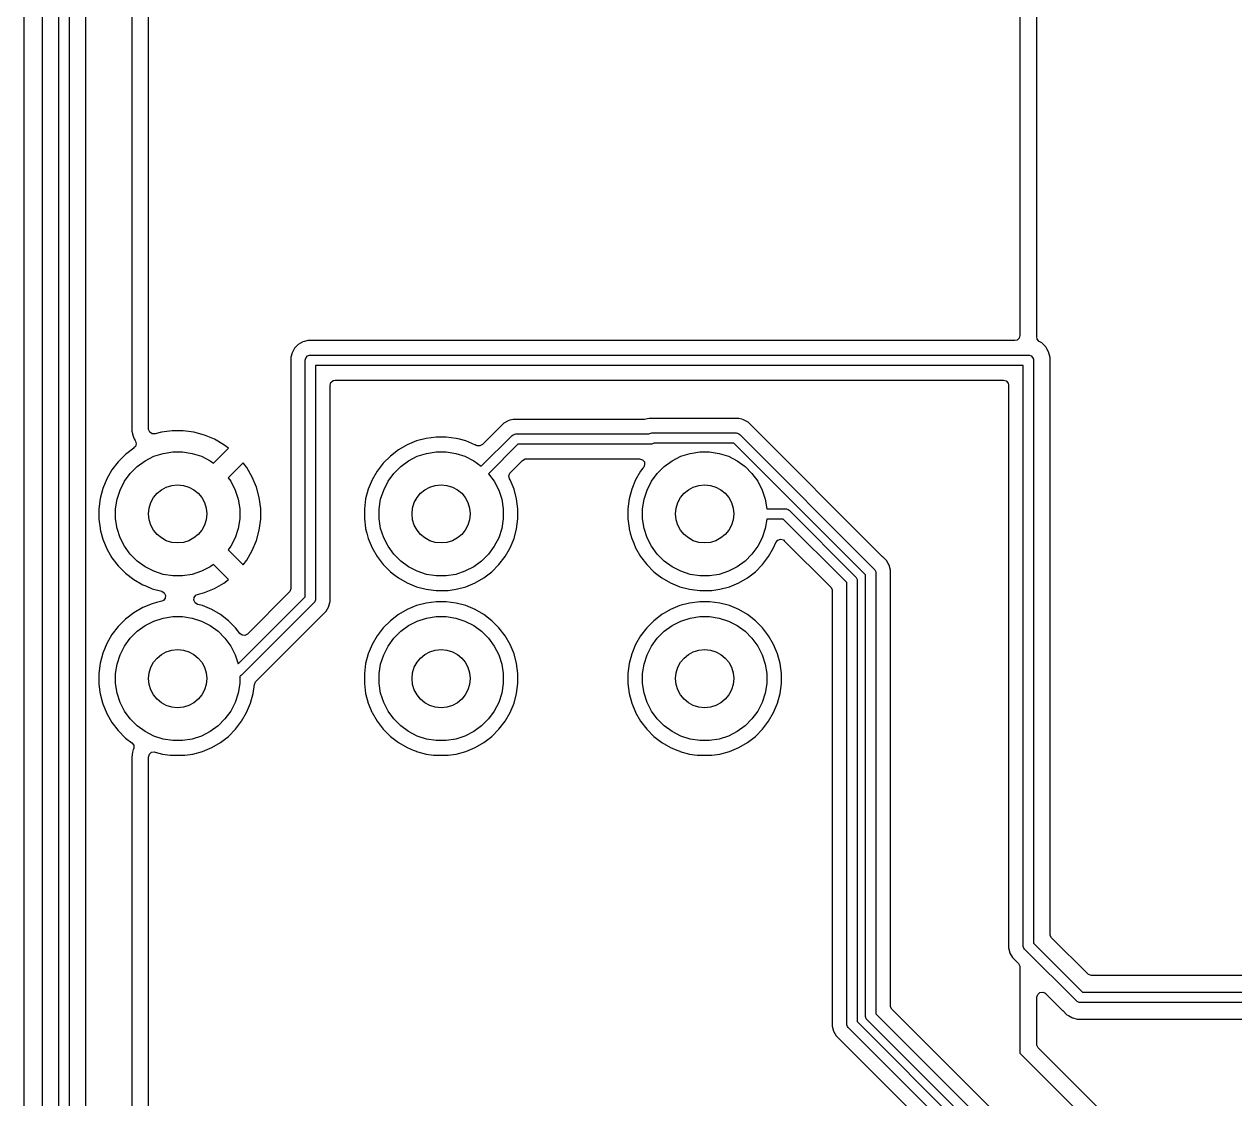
# Model space of a CAD drawing. Extents: x 0.71 to 7.56, y -5.16 to -0.79.
# Drawn here: x 0.709 to 1.857, y -4.138 to -3.118 of the extents above; entities that cross this region are included whole.
import ezdxf

# ---------------------------------------------------------------- set-up
doc = ezdxf.new("R2010")
doc.units = 0
doc.header["$MEASUREMENT"] = 0
doc.layers.add('BLACK', color=7, linetype='CONTINUOUS')

msp = doc.modelspace()

# ---------------------------------------------------------------- linework, layer by layer
at = {"layer": 'BLACK', "linetype": 'CONTINUOUS'}
for p, q in [((0.7089, -4.7461), (0.7087, -2.4156)), ((0.7415, -4.528), (0.7415, -2.6984)), ((0.7258, -2.7015), (0.7258, -4.5249)), ((0.7514, -2.7005), (0.7514, -4.5259)), ((0.7671, -4.5174), (0.7671, -2.7735)), ((1.6535, -2.8395), (1.6535, -3.4134)), ((1.6695, -3.4134), (1.6695, -2.8395)), ((0.8108, -3.0181), (0.8108, -3.5022)), ((0.8268, -3.5022), (0.8268, -3.0181)), ((0.9688, -3.422), (0.9653, -3.4255)), ((0.9731, -3.4196), (0.9688, -3.422)), ((0.9688, -3.422), (0.9688, -3.422)), ((0.9747, -3.4191), (0.9731, -3.4196)), ((0.9779, -3.4183), (0.9747, -3.4191)), ((0.9828, -3.4183), (0.9779, -3.4183)), ((1.6487, -3.4183), (0.9828, -3.4183)), ((1.6507, -3.4178), (1.6487, -3.4183)), ((1.6528, -3.416), (1.6507, -3.4178)), ((1.6535, -3.4134), (1.6528, -3.416)), ((1.6694, -3.4142), (1.6695, -3.4137)), ((1.6694, -3.4144), (1.6694, -3.4142)), ((1.6699, -3.4171), (1.6694, -3.4144)), ((1.6695, -3.4137), (1.6695, -3.4134)), ((1.6718, -3.4191), (1.6699, -3.4171)), ((1.6741, -3.4205), (1.6718, -3.4191)), ((1.678, -3.4243), (1.6741, -3.4205)), ((1.6741, -3.4205), (1.6741, -3.4205)), ((0.9618, -3.4339), (0.9616, -3.4345)), ((0.9629, -3.4298), (0.9618, -3.4339)), ((0.9653, -3.4255), (0.9629, -3.4298)), ((0.9629, -3.4298), (0.9629, -3.4298)), ((0.9653, -3.4255), (0.9653, -3.4255)), ((0.9762, -3.4343), (0.9776, -3.4329)), ((0.9776, -3.4329), (0.9794, -3.4322)), ((0.9794, -3.4322), (0.9803, -3.4321)), ((0.9803, -3.4321), (1.6614, -3.4321)), ((1.6614, -3.4321), (1.6624, -3.4322)), ((1.6624, -3.4322), (1.6642, -3.4329)), ((1.6642, -3.4329), (1.6655, -3.4343)), ((1.679, -3.426), (1.678, -3.4243)), ((1.678, -3.4243), (1.678, -3.4243)), ((1.6807, -3.429), (1.679, -3.426)), ((1.6821, -3.4343), (1.6807, -3.429)), ((0.9616, -3.4345), (0.9616, -3.6537)), ((0.9754, -3.437), (0.9755, -3.436)), ((0.9754, -3.6614), (0.9754, -3.437)), ((0.9755, -3.436), (0.9762, -3.4343)), ((1.6565, -3.4419), (0.9852, -3.4419)), ((0.9852, -3.4419), (0.9852, -3.6635)), ((1.6565, -3.9921), (1.6565, -3.4419)), ((1.6655, -3.4343), (1.6662, -3.436)), ((1.6662, -3.436), (1.6663, -3.437)), ((1.6663, -3.437), (1.6663, -3.9901)), ((1.6821, -3.9815), (1.6821, -3.4343)), ((1.6821, -3.4343), (1.6821, -3.4343)), ((0.9998, -3.458), (1.0019, -3.4562)), ((1.0019, -3.4562), (1.0039, -3.4557)), ((1.0039, -3.4557), (1.6378, -3.4557)), ((1.6378, -3.4557), (1.6405, -3.4565)), ((1.6405, -3.4565), (1.6423, -3.4586)), ((0.999, -3.4606), (0.9998, -3.458)), ((0.999, -3.5779), (0.999, -3.4606)), ((1.6423, -3.4586), (1.6427, -3.4606)), ((1.6427, -3.4606), (1.6427, -3.9897)), ((0.8108, -3.5022), (0.8108, -3.5031)), ((0.8268, -3.5028), (0.8268, -3.5022)), ((0.8279, -3.5053), (0.8268, -3.5028)), ((1.1637, -3.4968), (1.1435, -3.517)), ((1.168, -3.4944), (1.1637, -3.4968)), ((1.1637, -3.4968), (1.1637, -3.4968)), ((1.1696, -3.4939), (1.168, -3.4944)), ((1.1727, -3.4931), (1.1696, -3.4939)), ((1.1777, -3.4931), (1.1727, -3.4931)), ((1.2974, -3.4931), (1.1777, -3.4931)), ((1.2986, -3.4929), (1.2974, -3.4931)), ((1.3017, -3.4921), (1.2986, -3.4929)), ((1.3066, -3.4921), (1.3017, -3.4921)), ((1.3866, -3.4921), (1.3066, -3.4921)), ((1.3896, -3.4929), (1.3866, -3.4921)), ((1.3913, -3.4934), (1.3896, -3.4929)), ((1.3956, -3.4958), (1.3913, -3.4934)), ((1.3913, -3.4934), (1.3913, -3.4934)), ((1.5231, -3.6234), (1.3956, -3.4958)), ((1.3956, -3.4958), (1.3956, -3.4958)), ((0.8108, -3.5031), (0.8109, -3.5037)), ((0.8109, -3.5037), (0.8109, -3.5042)), ((0.8109, -3.5042), (0.8121, -3.509)), ((0.8121, -3.509), (0.8129, -3.5108)), ((0.8129, -3.5108), (0.8132, -3.5116)), ((0.8132, -3.5116), (0.8141, -3.5131)), ((0.8141, -3.5131), (0.8144, -3.5136)), ((0.8144, -3.5136), (0.8151, -3.5163)), ((0.8302, -3.5068), (0.8279, -3.5053)), ((0.8329, -3.5069), (0.8302, -3.5068)), ((0.8389, -3.5053), (0.8329, -3.5069)), ((0.8492, -3.5039), (0.8389, -3.5053)), ((0.8389, -3.5053), (0.8389, -3.5053)), ((0.8595, -3.5039), (0.8492, -3.5039)), ((0.8697, -3.5053), (0.8595, -3.5039)), ((0.8797, -3.508), (0.8697, -3.5053)), ((0.8697, -3.5053), (0.8697, -3.5053)), ((0.8892, -3.5119), (0.8797, -3.508)), ((0.8982, -3.5171), (0.8892, -3.5119)), ((0.8892, -3.5119), (0.8892, -3.5119)), ((1.0809, -3.5135), (1.072, -3.5172)), ((1.0901, -3.5111), (1.0809, -3.5135)), ((1.0996, -3.5098), (1.0901, -3.5111)), ((1.1091, -3.5098), (1.0996, -3.5098)), ((1.0996, -3.5098), (1.0996, -3.5098)), ((1.1186, -3.5111), (1.1091, -3.5098)), ((1.1091, -3.5098), (1.1091, -3.5098)), ((1.1217, -3.5119), (1.1186, -3.5111)), ((1.1186, -3.5111), (1.1186, -3.5111)), ((1.1186, -3.5111), (1.1186, -3.5111)), ((1.1278, -3.5135), (1.1217, -3.5119)), ((1.1363, -3.5171), (1.1278, -3.5135)), ((1.1424, -3.5376), (1.1717, -3.5083)), ((1.1717, -3.5083), (1.1725, -3.5077)), ((1.1725, -3.5077), (1.1735, -3.5073)), ((1.1725, -3.5077), (1.1725, -3.5077)), ((1.1735, -3.5073), (1.1742, -3.507)), ((1.1742, -3.507), (1.1752, -3.5069)), ((1.1742, -3.507), (1.1742, -3.507)), ((1.1752, -3.5069), (1.3012, -3.5069)), ((1.3012, -3.5069), (1.3014, -3.5067)), ((1.3014, -3.5067), (1.3024, -3.5063)), ((1.3014, -3.5067), (1.3014, -3.5067)), ((1.3024, -3.5063), (1.3032, -3.506)), ((1.3032, -3.506), (1.3041, -3.5059)), ((1.3032, -3.506), (1.3032, -3.506)), ((1.3041, -3.5059), (1.3841, -3.5059)), ((1.3841, -3.5059), (1.3851, -3.506)), ((1.3851, -3.506), (1.3851, -3.506)), ((1.3851, -3.506), (1.3856, -3.5062)), ((1.3856, -3.5062), (1.3868, -3.5067)), ((1.3868, -3.5067), (1.3868, -3.5067)), ((1.3868, -3.5067), (1.3876, -3.5073)), ((1.3876, -3.5073), (1.5153, -3.6351)), ((0.8127, -3.5203), (0.8049, -3.5263)), ((0.8128, -3.5202), (0.8127, -3.5203)), ((0.8142, -3.5189), (0.8128, -3.5202)), ((0.8128, -3.5202), (0.8128, -3.5202)), ((0.8151, -3.5163), (0.8142, -3.5189)), ((0.8317, -3.5281), (0.8405, -3.5253)), ((0.8405, -3.5253), (0.8497, -3.5238)), ((0.8497, -3.5238), (0.859, -3.5238)), ((0.859, -3.5238), (0.8681, -3.5253)), ((0.8681, -3.5253), (0.8769, -3.5281)), ((0.8884, -3.5347), (0.9026, -3.5205)), ((0.9026, -3.5205), (0.8982, -3.5171)), ((0.8982, -3.5171), (0.8982, -3.5171)), ((1.0638, -3.522), (1.0562, -3.5278)), ((1.072, -3.5172), (1.0638, -3.522)), ((1.072, -3.5172), (1.072, -3.5172)), ((1.0817, -3.5281), (1.0905, -3.5253)), ((1.0905, -3.5253), (1.0997, -3.5238)), ((1.0997, -3.5238), (1.109, -3.5238)), ((1.109, -3.5238), (1.1181, -3.5253)), ((1.1181, -3.5253), (1.1269, -3.5281)), ((1.1366, -3.5172), (1.1363, -3.5171)), ((1.1376, -3.5178), (1.1366, -3.5172)), ((1.1384, -3.5181), (1.1376, -3.5178)), ((1.1411, -3.5183), (1.1384, -3.5181)), ((1.1435, -3.517), (1.1411, -3.5183)), ((1.1772, -3.5167), (1.1494, -3.5446)), ((1.3031, -3.5167), (1.1772, -3.5167)), ((1.3041, -3.5166), (1.3031, -3.5167)), ((1.3049, -3.5163), (1.3041, -3.5166)), ((1.3041, -3.5166), (1.3041, -3.5166)), ((1.3059, -3.5159), (1.3049, -3.5163)), ((1.3061, -3.5157), (1.3059, -3.5159)), ((1.3059, -3.5159), (1.3059, -3.5159)), ((1.3821, -3.5157), (1.3061, -3.5157)), ((1.3317, -3.5281), (1.3405, -3.5253)), ((1.3405, -3.5253), (1.3497, -3.5238)), ((1.3497, -3.5238), (1.359, -3.5238)), ((1.359, -3.5238), (1.3681, -3.5253)), ((1.3681, -3.5253), (1.3769, -3.5281)), ((1.5069, -3.6406), (1.3821, -3.5157)), ((0.798, -3.5332), (0.792, -3.541)), ((0.8049, -3.5263), (0.798, -3.5332)), ((0.798, -3.5332), (0.798, -3.5332)), ((0.8049, -3.5263), (0.8049, -3.5263)), ((0.816, -3.5378), (0.8235, -3.5323)), ((0.8235, -3.5323), (0.8317, -3.5281)), ((0.8769, -3.5281), (0.8852, -3.5323)), ((0.8852, -3.5323), (0.8884, -3.5347)), ((0.9165, -3.5344), (0.9023, -3.5486)), ((0.9199, -3.5388), (0.9165, -3.5344)), ((0.9165, -3.5344), (0.9165, -3.5344)), ((1.0494, -3.5345), (1.0436, -3.5421)), ((1.0562, -3.5278), (1.0494, -3.5345)), ((1.0494, -3.5345), (1.0494, -3.5345)), ((1.0562, -3.5278), (1.0562, -3.5278)), ((1.066, -3.5378), (1.0735, -3.5323)), ((1.0735, -3.5323), (1.0817, -3.5281)), ((1.1269, -3.5281), (1.1352, -3.5323)), ((1.1352, -3.5323), (1.1424, -3.5376)), ((1.1754, -3.5381), (1.1815, -3.532)), ((1.1815, -3.532), (1.1839, -3.5306)), ((1.1839, -3.5306), (1.185, -3.5305)), ((1.185, -3.5305), (1.2926, -3.5305)), ((1.2926, -3.5305), (1.2953, -3.5313)), ((1.2953, -3.5313), (1.2971, -3.5334)), ((1.2974, -3.5361), (1.2965, -3.5384)), ((1.2971, -3.5334), (1.2974, -3.5361)), ((1.316, -3.5378), (1.3235, -3.5323)), ((1.3235, -3.5323), (1.3317, -3.5281)), ((1.3769, -3.5281), (1.3852, -3.5323)), ((1.3852, -3.5323), (1.3927, -3.5378)), ((0.792, -3.541), (0.7871, -3.5495)), ((0.804, -3.5518), (0.8094, -3.5443)), ((0.8094, -3.5443), (0.816, -3.5378)), ((0.9023, -3.5486), (0.9047, -3.5518)), ((0.9251, -3.5478), (0.9199, -3.5388)), ((0.9199, -3.5388), (0.9199, -3.5388)), ((0.9291, -3.5573), (0.9251, -3.5478)), ((0.9251, -3.5478), (0.9251, -3.5478)), ((1.0436, -3.5421), (1.0388, -3.5504)), ((1.054, -3.5518), (1.0594, -3.5443)), ((1.0594, -3.5443), (1.066, -3.5378)), ((1.1494, -3.5446), (1.1547, -3.5518)), ((1.1686, -3.5467), (1.1695, -3.5441)), ((1.1692, -3.5494), (1.1686, -3.5467)), ((1.1695, -3.5441), (1.17, -3.5435)), ((1.17, -3.5435), (1.1754, -3.5381)), ((1.2936, -3.5421), (1.2888, -3.5504)), ((1.2958, -3.5392), (1.2936, -3.5421)), ((1.2965, -3.5384), (1.2958, -3.5392)), ((1.304, -3.5518), (1.3094, -3.5443)), ((1.3094, -3.5443), (1.316, -3.5378)), ((1.3927, -3.5378), (1.3992, -3.5443)), ((1.3992, -3.5443), (1.4047, -3.5518)), ((0.7833, -3.5586), (0.7808, -3.568)), ((0.7871, -3.5495), (0.7833, -3.5586)), ((0.7871, -3.5495), (0.7871, -3.5495)), ((0.7969, -3.5689), (0.7998, -3.5601)), ((0.7998, -3.5601), (0.804, -3.5518)), ((0.9047, -3.5518), (0.9089, -3.5601)), ((0.9089, -3.5601), (0.9118, -3.5689)), ((0.9317, -3.5673), (0.9291, -3.5573)), ((1.0352, -3.5592), (1.0327, -3.5684)), ((1.0388, -3.5504), (1.0352, -3.5592)), ((1.0388, -3.5504), (1.0388, -3.5504)), ((1.0469, -3.5689), (1.0498, -3.5601)), ((1.0498, -3.5601), (1.054, -3.5518)), ((1.1547, -3.5518), (1.1589, -3.5601)), ((1.1589, -3.5601), (1.1618, -3.5689)), ((1.1698, -3.5504), (1.1692, -3.5494)), ((1.1735, -3.5592), (1.1698, -3.5504)), ((1.1759, -3.5684), (1.1735, -3.5592)), ((1.2852, -3.5592), (1.2827, -3.5684)), ((1.2888, -3.5504), (1.2852, -3.5592)), ((1.2888, -3.5504), (1.2888, -3.5504)), ((1.2969, -3.5689), (1.2998, -3.5601)), ((1.2998, -3.5601), (1.304, -3.5518)), ((1.4047, -3.5518), (1.4089, -3.5601)), ((1.4089, -3.5601), (1.4118, -3.5689)), ((0.7808, -3.568), (0.7795, -3.5778)), ((0.7955, -3.578), (0.7969, -3.5689)), ((0.9118, -3.5689), (0.9132, -3.578)), ((0.9331, -3.5775), (0.9317, -3.5673)), ((0.9317, -3.5673), (0.9317, -3.5673)), ((1.0327, -3.5684), (1.0315, -3.5779)), ((1.0455, -3.578), (1.0469, -3.5689)), ((1.1618, -3.5689), (1.1632, -3.578)), ((1.1772, -3.5779), (1.1759, -3.5684)), ((1.2827, -3.5684), (1.2815, -3.5779)), ((1.2955, -3.578), (1.2969, -3.5689)), ((1.4118, -3.5689), (1.4132, -3.5778)), ((0.7795, -3.5778), (0.7795, -3.5778)), ((0.7795, -3.5778), (0.7795, -3.5876)), ((0.7955, -3.5873), (0.7955, -3.578)), ((0.9132, -3.578), (0.9132, -3.5873)), ((0.9331, -3.5878), (0.9331, -3.5775)), ((0.9331, -3.5775), (0.9331, -3.5775)), ((0.999, -3.6607), (0.999, -3.5779)), ((1.0315, -3.5779), (1.0315, -3.5875)), ((1.0455, -3.5873), (1.0455, -3.578)), ((1.1632, -3.578), (1.1632, -3.5873)), ((1.1772, -3.5875), (1.1772, -3.5779)), ((1.2815, -3.5779), (1.2815, -3.5875)), ((1.2955, -3.5873), (1.2955, -3.578)), ((1.4132, -3.5778), (1.4309, -3.5778)), ((1.4309, -3.5778), (1.4318, -3.5779)), ((1.4318, -3.5779), (1.4318, -3.5779)), ((1.4318, -3.5779), (1.4321, -3.578)), ((1.4321, -3.578), (1.4336, -3.5786)), ((1.4336, -3.5786), (1.4336, -3.5786)), ((1.4336, -3.5786), (1.4344, -3.5792)), ((1.4344, -3.5792), (1.4976, -3.6424)), ((0.7795, -3.5876), (0.7795, -3.5876)), ((0.7795, -3.5876), (0.7807, -3.5964)), ((0.7969, -3.5965), (0.7955, -3.5873)), ((0.9132, -3.5873), (0.9118, -3.5965)), ((0.9317, -3.5981), (0.9331, -3.5878)), ((0.9331, -3.5878), (0.9331, -3.5878)), ((1.0315, -3.5875), (1.0326, -3.5962)), ((1.0469, -3.5965), (1.0455, -3.5873)), ((1.1632, -3.5873), (1.1618, -3.5965)), ((1.1759, -3.5969), (1.1772, -3.5875)), ((1.2815, -3.5875), (1.2826, -3.5962)), ((1.2969, -3.5965), (1.2955, -3.5873)), ((1.4132, -3.5876), (1.4118, -3.5965)), ((1.4288, -3.5876), (1.4132, -3.5876)), ((1.4892, -3.6479), (1.4288, -3.5876)), ((0.7807, -3.5964), (0.7808, -3.5973)), ((0.7808, -3.5973), (0.7812, -3.5987)), ((0.7812, -3.5987), (0.7833, -3.6068)), ((0.7998, -3.6053), (0.7969, -3.5965)), ((0.804, -3.6135), (0.7998, -3.6053)), ((0.9089, -3.6053), (0.9047, -3.6135)), ((0.9118, -3.5965), (0.9089, -3.6053)), ((0.9291, -3.608), (0.9317, -3.5981)), ((0.9317, -3.5981), (0.9317, -3.5981)), ((1.0326, -3.5962), (1.0327, -3.5969)), ((1.0327, -3.5969), (1.0338, -3.6011)), ((1.0338, -3.6011), (1.0352, -3.6061)), ((1.0352, -3.6061), (1.037, -3.6105)), ((1.0498, -3.6053), (1.0469, -3.5965)), ((1.054, -3.6135), (1.0498, -3.6053)), ((1.1589, -3.6053), (1.1547, -3.6135)), ((1.1618, -3.5965), (1.1589, -3.6053)), ((1.1698, -3.615), (1.1735, -3.6061)), ((1.1735, -3.6061), (1.1759, -3.5969)), ((1.2826, -3.5962), (1.2827, -3.5969)), ((1.2827, -3.5969), (1.2838, -3.6011)), ((1.2838, -3.6011), (1.2852, -3.6061)), ((1.2852, -3.6061), (1.287, -3.6105)), ((1.2998, -3.6053), (1.2969, -3.5965)), ((1.304, -3.6135), (1.2998, -3.6053)), ((1.4089, -3.6053), (1.4047, -3.6135)), ((1.4118, -3.5965), (1.4089, -3.6053)), ((0.7833, -3.6068), (0.7871, -3.6158)), ((0.7871, -3.6158), (0.7871, -3.6158)), ((0.7871, -3.6158), (0.792, -3.6243)), ((0.8094, -3.621), (0.804, -3.6135)), ((0.9047, -3.6135), (0.9023, -3.6168)), ((0.9023, -3.6168), (0.9165, -3.631)), ((0.9199, -3.6265), (0.9251, -3.6176)), ((0.9251, -3.6176), (0.9291, -3.608)), ((0.9251, -3.6176), (0.9251, -3.6176)), ((1.037, -3.6105), (1.0388, -3.615)), ((1.0388, -3.615), (1.0436, -3.6232)), ((1.0594, -3.621), (1.054, -3.6135)), ((1.1547, -3.6135), (1.1492, -3.621)), ((1.165, -3.6232), (1.1698, -3.615)), ((1.287, -3.6105), (1.2888, -3.615)), ((1.2888, -3.615), (1.2936, -3.6232)), ((1.3094, -3.621), (1.304, -3.6135)), ((1.4047, -3.6135), (1.3992, -3.621)), ((1.415, -3.6232), (1.4198, -3.615)), ((1.4198, -3.615), (1.422, -3.6098)), ((1.422, -3.6098), (1.4237, -3.6076)), ((1.4237, -3.6076), (1.4263, -3.6068)), ((1.4263, -3.6068), (1.429, -3.6074)), ((1.429, -3.6074), (1.4299, -3.6082)), ((1.4299, -3.6082), (1.4739, -3.6522)), ((0.792, -3.6243), (0.798, -3.6321)), ((0.816, -3.6276), (0.8094, -3.621)), ((0.8235, -3.633), (0.816, -3.6276)), ((0.9165, -3.631), (0.9199, -3.6265)), ((0.9199, -3.6265), (0.9199, -3.6265)), ((1.0436, -3.6232), (1.0436, -3.6232)), ((1.0436, -3.6232), (1.0436, -3.6232)), ((1.0436, -3.6232), (1.0494, -3.6308)), ((1.066, -3.6276), (1.0594, -3.621)), ((1.0735, -3.633), (1.066, -3.6276)), ((1.1427, -3.6276), (1.1352, -3.633)), ((1.1492, -3.621), (1.1427, -3.6276)), ((1.1592, -3.6308), (1.165, -3.6232)), ((1.2936, -3.6232), (1.2936, -3.6232)), ((1.2936, -3.6232), (1.2936, -3.6232)), ((1.2936, -3.6232), (1.2994, -3.6308)), ((1.316, -3.6276), (1.3094, -3.621)), ((1.3235, -3.633), (1.316, -3.6276)), ((1.3927, -3.6276), (1.3852, -3.633)), ((1.3992, -3.621), (1.3927, -3.6276)), ((1.4092, -3.6308), (1.415, -3.6232)), ((1.5233, -3.6236), (1.5231, -3.6234)), ((1.5231, -3.6234), (1.5231, -3.6234)), ((1.5268, -3.6271), (1.5233, -3.6236)), ((1.5233, -3.6236), (1.5233, -3.6236)), ((1.5284, -3.6299), (1.5268, -3.6271)), ((1.5268, -3.6271), (1.5268, -3.6271)), ((0.798, -3.6321), (0.798, -3.6321)), ((0.798, -3.6321), (0.8049, -3.6391)), ((0.8049, -3.6391), (0.8049, -3.6391)), ((0.8049, -3.6391), (0.8127, -3.645)), ((0.8317, -3.6372), (0.8235, -3.633)), ((0.8405, -3.6401), (0.8317, -3.6372)), ((0.8497, -3.6416), (0.8405, -3.6401)), ((0.8681, -3.6401), (0.859, -3.6416)), ((0.8769, -3.6372), (0.8681, -3.6401)), ((0.8852, -3.633), (0.8769, -3.6372)), ((0.8884, -3.6307), (0.8852, -3.633)), ((0.9026, -3.6449), (0.8884, -3.6307)), ((0.9165, -3.631), (0.9165, -3.631)), ((1.0494, -3.6308), (1.0494, -3.6308)), ((1.0494, -3.6308), (1.0562, -3.6376)), ((1.0562, -3.6376), (1.0562, -3.6376)), ((1.0562, -3.6376), (1.0591, -3.6398)), ((1.0591, -3.6398), (1.0638, -3.6434)), ((1.0817, -3.6372), (1.0735, -3.633)), ((1.0905, -3.6401), (1.0817, -3.6372)), ((1.0997, -3.6416), (1.0905, -3.6401)), ((1.1181, -3.6401), (1.109, -3.6416)), ((1.1269, -3.6372), (1.1181, -3.6401)), ((1.1352, -3.633), (1.1269, -3.6372)), ((1.1449, -3.6434), (1.1525, -3.6376)), ((1.1525, -3.6376), (1.1592, -3.6308)), ((1.2994, -3.6308), (1.2994, -3.6308)), ((1.2994, -3.6308), (1.3062, -3.6376)), ((1.3062, -3.6376), (1.3062, -3.6376)), ((1.3062, -3.6376), (1.3091, -3.6398)), ((1.3091, -3.6398), (1.3138, -3.6434)), ((1.3317, -3.6372), (1.3235, -3.633)), ((1.3405, -3.6401), (1.3317, -3.6372)), ((1.3497, -3.6416), (1.3405, -3.6401)), ((1.3681, -3.6401), (1.359, -3.6416)), ((1.3769, -3.6372), (1.3681, -3.6401)), ((1.3852, -3.633), (1.3769, -3.6372)), ((1.3949, -3.6434), (1.4025, -3.6376)), ((1.4025, -3.6376), (1.4092, -3.6308)), ((1.5069, -4.0591), (1.5069, -3.6406)), ((1.5153, -3.6351), (1.5159, -3.6358)), ((1.5159, -3.6358), (1.5166, -3.6376)), ((1.5166, -3.6376), (1.5167, -3.6385)), ((1.5167, -3.6385), (1.5167, -4.057)), ((1.529, -3.6309), (1.5284, -3.6299)), ((1.5293, -3.6313), (1.529, -3.6309)), ((1.5305, -3.6361), (1.5293, -3.6313)), ((1.5293, -3.6313), (1.5293, -3.6313)), ((1.5293, -3.6313), (1.5293, -3.6313)), ((1.5305, -3.6414), (1.5305, -3.6361)), ((1.5305, -3.6361), (1.5305, -3.6361)), ((0.8127, -3.645), (0.8212, -3.6499)), ((0.8212, -3.6499), (0.8212, -3.6499)), ((0.8212, -3.6499), (0.824, -3.6511)), ((0.824, -3.6511), (0.8302, -3.6537)), ((0.859, -3.6416), (0.8497, -3.6416)), ((0.8892, -3.6534), (0.8982, -3.6483)), ((0.8982, -3.6483), (0.9026, -3.6449)), ((0.8982, -3.6483), (0.8982, -3.6483)), ((0.9026, -3.6449), (0.9026, -3.6449)), ((1.0638, -3.6434), (1.072, -3.6482)), ((1.072, -3.6482), (1.0809, -3.6518)), ((1.0809, -3.6518), (1.0901, -3.6543)), ((1.109, -3.6416), (1.0997, -3.6416)), ((1.1186, -3.6543), (1.1278, -3.6518)), ((1.1278, -3.6518), (1.1366, -3.6482)), ((1.1366, -3.6482), (1.1449, -3.6434)), ((1.3138, -3.6434), (1.322, -3.6482)), ((1.322, -3.6482), (1.3309, -3.6518)), ((1.3309, -3.6518), (1.3401, -3.6543)), ((1.359, -3.6416), (1.3497, -3.6416)), ((1.3686, -3.6543), (1.3778, -3.6518)), ((1.3778, -3.6518), (1.3866, -3.6482)), ((1.3866, -3.6482), (1.3949, -3.6434)), ((1.4739, -3.6522), (1.4753, -3.6546)), ((1.4892, -4.0664), (1.4892, -3.6479)), ((1.4976, -3.6424), (1.4982, -3.6431)), ((1.4982, -3.6431), (1.4989, -3.6449)), ((1.4989, -3.6449), (1.499, -3.6459)), ((1.499, -3.6459), (1.499, -4.0644)), ((1.5305, -4.0493), (1.5305, -3.6414)), ((1.5305, -3.6414), (1.5305, -3.6414)), ((0.8302, -3.6537), (0.8393, -3.6561)), ((0.8393, -3.6561), (0.8416, -3.6575)), ((0.8425, -3.6627), (0.8408, -3.6649)), ((0.8416, -3.6575), (0.8428, -3.66)), ((0.8428, -3.66), (0.8425, -3.6627)), ((0.8696, -3.6647), (0.8699, -3.662)), ((0.8699, -3.662), (0.8717, -3.6598)), ((0.8717, -3.6598), (0.8731, -3.6592)), ((0.8731, -3.6592), (0.8797, -3.6574)), ((0.8797, -3.6574), (0.8892, -3.6534)), ((0.8892, -3.6534), (0.8892, -3.6534)), ((0.9117, -3.7251), (0.9754, -3.6614)), ((0.9602, -3.6571), (0.9206, -3.6967)), ((0.9608, -3.6563), (0.9602, -3.6571)), ((0.9616, -3.6537), (0.9608, -3.6563)), ((0.9852, -3.6635), (0.9851, -3.6644)), ((0.999, -3.661), (0.999, -3.6607)), ((0.999, -3.6607), (0.999, -3.6607)), ((0.999, -3.6659), (0.999, -3.661)), ((1.0901, -3.6543), (1.0972, -3.6552)), ((1.0972, -3.6552), (1.0996, -3.6555)), ((1.0996, -3.6555), (1.0996, -3.6555)), ((1.0996, -3.6555), (1.1091, -3.6555)), ((1.1091, -3.6555), (1.111, -3.6553)), ((1.111, -3.6553), (1.1186, -3.6543)), ((1.3401, -3.6543), (1.3472, -3.6552)), ((1.3472, -3.6552), (1.3496, -3.6555)), ((1.3496, -3.6555), (1.3496, -3.6555)), ((1.3496, -3.6555), (1.3591, -3.6555)), ((1.3591, -3.6555), (1.361, -3.6553)), ((1.361, -3.6553), (1.3686, -3.6543)), ((1.4753, -3.6546), (1.4754, -3.6557)), ((1.4754, -3.6557), (1.4754, -4.0639)), ((0.8212, -3.6717), (0.8127, -3.6766)), ((0.8302, -3.668), (0.8212, -3.6717)), ((0.8212, -3.6717), (0.8212, -3.6717)), ((0.8344, -3.6668), (0.8302, -3.668)), ((0.8393, -3.6655), (0.8344, -3.6668)), ((0.8408, -3.6649), (0.8393, -3.6655)), ((0.8708, -3.6672), (0.8696, -3.6647)), ((0.8731, -3.6686), (0.8708, -3.6672)), ((0.8746, -3.669), (0.8731, -3.6686)), ((0.8778, -3.6698), (0.8746, -3.669)), ((0.8866, -3.6735), (0.8778, -3.6698)), ((0.8949, -3.6783), (0.8866, -3.6735)), ((0.8866, -3.6735), (0.8866, -3.6735)), ((0.9838, -3.6669), (0.9148, -3.7359)), ((0.9844, -3.6662), (0.9838, -3.6669)), ((0.9851, -3.6644), (0.9844, -3.6662)), ((0.9918, -3.6784), (0.9953, -3.675)), ((0.9953, -3.675), (0.9978, -3.6707)), ((0.9978, -3.6707), (0.9979, -3.6701)), ((0.9979, -3.6701), (0.999, -3.6659)), ((1.072, -3.6735), (1.0638, -3.6783)), ((1.0809, -3.6698), (1.072, -3.6735)), ((1.072, -3.6735), (1.072, -3.6735)), ((1.0901, -3.6674), (1.0809, -3.6698)), ((1.0996, -3.6661), (1.0901, -3.6674)), ((1.1091, -3.6661), (1.0996, -3.6661)), ((1.0996, -3.6661), (1.0996, -3.6661)), ((1.1186, -3.6674), (1.1091, -3.6661)), ((1.1091, -3.6661), (1.1091, -3.6661)), ((1.1278, -3.6698), (1.1186, -3.6674)), ((1.1366, -3.6735), (1.1278, -3.6698)), ((1.1449, -3.6783), (1.1366, -3.6735)), ((1.1366, -3.6735), (1.1366, -3.6735)), ((1.322, -3.6735), (1.3138, -3.6783)), ((1.3309, -3.6698), (1.322, -3.6735)), ((1.322, -3.6735), (1.322, -3.6735)), ((1.3401, -3.6674), (1.3309, -3.6698)), ((1.3496, -3.6661), (1.3401, -3.6674)), ((1.3591, -3.6661), (1.3496, -3.6661)), ((1.3496, -3.6661), (1.3496, -3.6661)), ((1.3686, -3.6674), (1.3591, -3.6661)), ((1.3591, -3.6661), (1.3591, -3.6661)), ((1.3778, -3.6698), (1.3686, -3.6674)), ((1.3866, -3.6735), (1.3778, -3.6698)), ((1.3949, -3.6783), (1.3866, -3.6735)), ((1.3866, -3.6735), (1.3866, -3.6735)), ((0.8049, -3.6826), (0.798, -3.6895)), ((0.8127, -3.6766), (0.8049, -3.6826)), ((0.8049, -3.6826), (0.8049, -3.6826)), ((0.8235, -3.6886), (0.8317, -3.6844)), ((0.8317, -3.6844), (0.8405, -3.6816)), ((0.8405, -3.6816), (0.8497, -3.6801)), ((0.8497, -3.6801), (0.859, -3.6801)), ((0.859, -3.6801), (0.8681, -3.6816)), ((0.8681, -3.6816), (0.8769, -3.6844)), ((0.8769, -3.6844), (0.8852, -3.6886)), ((0.9025, -3.6841), (0.8949, -3.6783)), ((0.8949, -3.6783), (0.8949, -3.6783)), ((0.8949, -3.6783), (0.8949, -3.6783)), ((0.9092, -3.6908), (0.9025, -3.6841)), ((0.9025, -3.6841), (0.9025, -3.6841)), ((0.9361, -3.7342), (0.9914, -3.6788)), ((0.9914, -3.6788), (0.9918, -3.6784)), ((0.9914, -3.6788), (0.9914, -3.6788)), ((0.9918, -3.6784), (0.9918, -3.6784)), ((1.0562, -3.6841), (1.0494, -3.6908)), ((1.0638, -3.6783), (1.0562, -3.6841)), ((1.0562, -3.6841), (1.0562, -3.6841)), ((1.0735, -3.6886), (1.0817, -3.6844)), ((1.0817, -3.6844), (1.0905, -3.6816)), ((1.0905, -3.6816), (1.0997, -3.6801)), ((1.0997, -3.6801), (1.109, -3.6801)), ((1.109, -3.6801), (1.1181, -3.6816)), ((1.1181, -3.6816), (1.1269, -3.6844)), ((1.1269, -3.6844), (1.1352, -3.6886)), ((1.1525, -3.6841), (1.1449, -3.6783)), ((1.1449, -3.6783), (1.1449, -3.6783)), ((1.1449, -3.6783), (1.1449, -3.6783)), ((1.1592, -3.6908), (1.1525, -3.6841)), ((1.1525, -3.6841), (1.1525, -3.6841)), ((1.3062, -3.6841), (1.2994, -3.6908)), ((1.3138, -3.6783), (1.3062, -3.6841)), ((1.3062, -3.6841), (1.3062, -3.6841)), ((1.3235, -3.6886), (1.3317, -3.6844)), ((1.3317, -3.6844), (1.3405, -3.6816)), ((1.3405, -3.6816), (1.3497, -3.6801)), ((1.3497, -3.6801), (1.359, -3.6801)), ((1.359, -3.6801), (1.3681, -3.6816)), ((1.3681, -3.6816), (1.3769, -3.6844)), ((1.3769, -3.6844), (1.3852, -3.6886)), ((1.4025, -3.6841), (1.3949, -3.6783)), ((1.3949, -3.6783), (1.3949, -3.6783)), ((1.3949, -3.6783), (1.3949, -3.6783)), ((1.4092, -3.6908), (1.4025, -3.6841)), ((1.4025, -3.6841), (1.4025, -3.6841)), ((0.792, -3.6973), (0.7871, -3.7058)), ((0.798, -3.6895), (0.792, -3.6973)), ((0.798, -3.6895), (0.798, -3.6895)), ((0.8094, -3.7006), (0.816, -3.6941)), ((0.816, -3.6941), (0.8235, -3.6886)), ((0.8852, -3.6886), (0.8927, -3.6941)), ((0.8927, -3.6941), (0.8992, -3.7006)), ((0.9133, -3.6962), (0.9092, -3.6908)), ((0.9092, -3.6908), (0.9092, -3.6908)), ((0.9155, -3.6978), (0.9133, -3.6962)), ((0.9182, -3.698), (0.9155, -3.6978)), ((0.9206, -3.6967), (0.9182, -3.698)), ((1.0494, -3.6908), (1.0436, -3.6984)), ((1.0494, -3.6908), (1.0494, -3.6908)), ((1.0594, -3.7006), (1.066, -3.6941)), ((1.066, -3.6941), (1.0735, -3.6886)), ((1.1352, -3.6886), (1.1427, -3.6941)), ((1.1427, -3.6941), (1.1492, -3.7006)), ((1.165, -3.6984), (1.1592, -3.6908)), ((1.1592, -3.6908), (1.1592, -3.6908)), ((1.2994, -3.6908), (1.2936, -3.6984)), ((1.2994, -3.6908), (1.2994, -3.6908)), ((1.3094, -3.7006), (1.316, -3.6941)), ((1.316, -3.6941), (1.3235, -3.6886)), ((1.3852, -3.6886), (1.3927, -3.6941)), ((1.3927, -3.6941), (1.3992, -3.7006)), ((1.415, -3.6984), (1.4092, -3.6908)), ((1.4092, -3.6908), (1.4092, -3.6908)), ((0.7871, -3.7058), (0.7833, -3.7149)), ((0.7871, -3.7058), (0.7871, -3.7058)), ((0.7998, -3.7164), (0.804, -3.7081)), ((0.804, -3.7081), (0.8094, -3.7006)), ((0.8992, -3.7006), (0.9047, -3.7081)), ((0.9047, -3.7081), (0.9089, -3.7164)), ((1.0388, -3.7067), (1.0352, -3.7155)), ((1.0436, -3.6984), (1.0388, -3.7067)), ((1.0388, -3.7067), (1.0388, -3.7067)), ((1.0498, -3.7164), (1.054, -3.7081)), ((1.054, -3.7081), (1.0594, -3.7006)), ((1.1492, -3.7006), (1.1547, -3.7081)), ((1.1547, -3.7081), (1.1589, -3.7164)), ((1.1698, -3.7067), (1.165, -3.6984)), ((1.1735, -3.7155), (1.1698, -3.7067)), ((1.2888, -3.7067), (1.2852, -3.7155)), ((1.2936, -3.6984), (1.2888, -3.7067)), ((1.2888, -3.7067), (1.2888, -3.7067)), ((1.2998, -3.7164), (1.304, -3.7081)), ((1.304, -3.7081), (1.3094, -3.7006)), ((1.3992, -3.7006), (1.4047, -3.7081)), ((1.4047, -3.7081), (1.4089, -3.7164)), ((1.4198, -3.7067), (1.415, -3.6984)), ((1.4235, -3.7155), (1.4198, -3.7067)), ((0.7833, -3.7149), (0.7808, -3.7243)), ((0.7969, -3.7252), (0.7998, -3.7164)), ((0.9089, -3.7164), (0.9117, -3.7251)), ((1.0352, -3.7155), (1.0327, -3.7247)), ((1.0469, -3.7252), (1.0498, -3.7164)), ((1.1589, -3.7164), (1.1618, -3.7252)), ((1.1759, -3.7247), (1.1735, -3.7155)), ((1.2852, -3.7155), (1.2827, -3.7247)), ((1.2969, -3.7252), (1.2998, -3.7164)), ((1.4089, -3.7164), (1.4118, -3.7252)), ((1.4259, -3.7247), (1.4235, -3.7155)), ((0.7808, -3.7243), (0.7795, -3.7341)), ((0.7955, -3.7343), (0.7969, -3.7252)), ((1.0327, -3.7247), (1.0315, -3.7342)), ((1.0455, -3.7343), (1.0469, -3.7252)), ((1.1618, -3.7252), (1.1632, -3.7343)), ((1.1772, -3.7342), (1.1759, -3.7247)), ((1.2827, -3.7247), (1.2815, -3.7342)), ((1.2955, -3.7343), (1.2969, -3.7252)), ((1.4118, -3.7252), (1.4132, -3.7343)), ((1.4272, -3.7342), (1.4259, -3.7247)), ((0.7795, -3.7341), (0.7795, -3.7341)), ((0.7795, -3.7341), (0.7795, -3.7439)), ((0.7795, -3.7439), (0.7795, -3.7439)), ((0.7795, -3.7439), (0.7806, -3.752)), ((0.7955, -3.7436), (0.7955, -3.7343)), ((0.7969, -3.7528), (0.7955, -3.7436)), ((0.9132, -3.7436), (0.9118, -3.7528)), ((0.9141, -3.7365), (0.9132, -3.7369)), ((0.9132, -3.7369), (0.9132, -3.7436)), ((0.9148, -3.7359), (0.9141, -3.7365)), ((0.9141, -3.7365), (0.9141, -3.7365)), ((0.9271, -3.7446), (0.9282, -3.7421)), ((0.9282, -3.7421), (0.9285, -3.7418)), ((0.9285, -3.7418), (0.9361, -3.7342)), ((1.0315, -3.7342), (1.0315, -3.7438)), ((1.0315, -3.7438), (1.0327, -3.7532)), ((1.0455, -3.7436), (1.0455, -3.7343)), ((1.0469, -3.7528), (1.0455, -3.7436)), ((1.1632, -3.7436), (1.1618, -3.7528)), ((1.1632, -3.7343), (1.1632, -3.7436)), ((1.1759, -3.7532), (1.1772, -3.7438)), ((1.1772, -3.7438), (1.1772, -3.7342)), ((1.1772, -3.7342), (1.1772, -3.7342)), ((1.2815, -3.7342), (1.2815, -3.7438)), ((1.2815, -3.7438), (1.2827, -3.7532)), ((1.2955, -3.7436), (1.2955, -3.7343)), ((1.2969, -3.7528), (1.2955, -3.7436)), ((1.4132, -3.7436), (1.4118, -3.7528)), ((1.4132, -3.7343), (1.4132, -3.7436)), ((1.4259, -3.7532), (1.4272, -3.7438)), ((1.4272, -3.7438), (1.4272, -3.7342)), ((0.7806, -3.752), (0.7808, -3.7536)), ((0.7808, -3.7536), (0.7831, -3.7621)), ((0.7998, -3.7616), (0.7969, -3.7528)), ((0.9118, -3.7528), (0.9089, -3.7616)), ((0.9235, -3.7624), (0.9259, -3.7532)), ((0.9259, -3.7532), (0.9271, -3.7446)), ((1.0327, -3.7532), (1.0352, -3.7624)), ((1.0498, -3.7616), (1.0469, -3.7528)), ((1.1618, -3.7528), (1.1589, -3.7616)), ((1.1735, -3.7624), (1.1759, -3.7532)), ((1.2827, -3.7532), (1.2852, -3.7624)), ((1.2998, -3.7616), (1.2969, -3.7528)), ((1.4118, -3.7528), (1.4089, -3.7616)), ((1.4235, -3.7624), (1.4259, -3.7532)), ((0.7831, -3.7621), (0.7833, -3.7631)), ((0.7833, -3.7631), (0.7871, -3.7721)), ((0.804, -3.7698), (0.7998, -3.7616)), ((0.9089, -3.7616), (0.9047, -3.7698)), ((0.9198, -3.7713), (0.9235, -3.7624)), ((1.0352, -3.7624), (1.0387, -3.7709)), ((1.054, -3.7698), (1.0498, -3.7616)), ((1.1589, -3.7616), (1.1547, -3.7698)), ((1.1698, -3.7713), (1.1735, -3.7624)), ((1.2852, -3.7624), (1.2887, -3.7709)), ((1.304, -3.7698), (1.2998, -3.7616)), ((1.4089, -3.7616), (1.4047, -3.7698)), ((1.4198, -3.7713), (1.4235, -3.7624)), ((0.7871, -3.7721), (0.7871, -3.7721)), ((0.7871, -3.7721), (0.792, -3.7806)), ((0.8094, -3.7773), (0.804, -3.7698)), ((0.816, -3.7839), (0.8094, -3.7773)), ((0.8992, -3.7773), (0.8927, -3.7839)), ((0.9047, -3.7698), (0.8992, -3.7773)), ((0.915, -3.7795), (0.9198, -3.7713)), ((1.0387, -3.7709), (1.0388, -3.7713)), ((1.0388, -3.7713), (1.0436, -3.7795)), ((1.0594, -3.7773), (1.054, -3.7698)), ((1.066, -3.7839), (1.0594, -3.7773)), ((1.1492, -3.7773), (1.1427, -3.7839)), ((1.1547, -3.7698), (1.1492, -3.7773)), ((1.165, -3.7795), (1.1698, -3.7713)), ((1.2887, -3.7709), (1.2888, -3.7713)), ((1.2888, -3.7713), (1.2936, -3.7795)), ((1.3094, -3.7773), (1.304, -3.7698)), ((1.316, -3.7839), (1.3094, -3.7773)), ((1.3992, -3.7773), (1.3927, -3.7839)), ((1.4047, -3.7698), (1.3992, -3.7773)), ((1.415, -3.7795), (1.4198, -3.7713)), ((0.792, -3.7806), (0.798, -3.7884)), ((0.798, -3.7884), (0.798, -3.7884)), ((0.798, -3.7884), (0.8049, -3.7954)), ((0.8235, -3.7893), (0.816, -3.7839)), ((0.8317, -3.7935), (0.8235, -3.7893)), ((0.8852, -3.7893), (0.8769, -3.7935)), ((0.8927, -3.7839), (0.8852, -3.7893)), ((0.9025, -3.7939), (0.9092, -3.7871)), ((0.9092, -3.7871), (0.915, -3.7795)), ((1.0436, -3.7795), (1.0436, -3.7795)), ((1.0436, -3.7795), (1.0436, -3.7795)), ((1.0436, -3.7795), (1.0494, -3.7871)), ((1.0494, -3.7871), (1.0494, -3.7871)), ((1.0494, -3.7871), (1.0562, -3.7939)), ((1.0735, -3.7893), (1.066, -3.7839)), ((1.0817, -3.7935), (1.0735, -3.7893)), ((1.1352, -3.7893), (1.1269, -3.7935)), ((1.1427, -3.7839), (1.1352, -3.7893)), ((1.1525, -3.7939), (1.1592, -3.7871)), ((1.1592, -3.7871), (1.165, -3.7795)), ((1.2936, -3.7795), (1.2936, -3.7795)), ((1.2936, -3.7795), (1.2936, -3.7795)), ((1.2936, -3.7795), (1.2994, -3.7871)), ((1.2994, -3.7871), (1.2994, -3.7871)), ((1.2994, -3.7871), (1.3062, -3.7939)), ((1.3235, -3.7893), (1.316, -3.7839)), ((1.3317, -3.7935), (1.3235, -3.7893)), ((1.3852, -3.7893), (1.3769, -3.7935)), ((1.3927, -3.7839), (1.3852, -3.7893)), ((1.4025, -3.7939), (1.4092, -3.7871)), ((1.4092, -3.7871), (1.415, -3.7795)), ((0.8049, -3.7954), (0.8049, -3.7954)), ((0.8049, -3.7954), (0.8109, -3.8)), ((0.8109, -3.8), (0.8126, -3.8022)), ((0.8405, -3.7964), (0.8317, -3.7935)), ((0.8497, -3.7978), (0.8405, -3.7964)), ((0.859, -3.7978), (0.8497, -3.7978)), ((0.8681, -3.7964), (0.859, -3.7978)), ((0.8769, -3.7935), (0.8681, -3.7964)), ((0.8866, -3.8045), (0.8949, -3.7997)), ((0.8949, -3.7997), (0.9025, -3.7939)), ((1.0562, -3.7939), (1.0562, -3.7939)), ((1.0562, -3.7939), (1.0638, -3.7997)), ((1.0638, -3.7997), (1.072, -3.8045)), ((1.0905, -3.7964), (1.0817, -3.7935)), ((1.0997, -3.7978), (1.0905, -3.7964)), ((1.109, -3.7978), (1.0997, -3.7978)), ((1.1181, -3.7964), (1.109, -3.7978)), ((1.1269, -3.7935), (1.1181, -3.7964)), ((1.1366, -3.8045), (1.1449, -3.7997)), ((1.1449, -3.7997), (1.1525, -3.7939)), ((1.3062, -3.7939), (1.3062, -3.7939)), ((1.3062, -3.7939), (1.3138, -3.7997)), ((1.3138, -3.7997), (1.322, -3.8045)), ((1.3405, -3.7964), (1.3317, -3.7935)), ((1.3497, -3.7978), (1.3405, -3.7964)), ((1.359, -3.7978), (1.3497, -3.7978)), ((1.3681, -3.7964), (1.359, -3.7978)), ((1.3769, -3.7935), (1.3681, -3.7964)), ((1.3866, -3.8045), (1.3949, -3.7997)), ((1.3949, -3.7997), (1.4025, -3.7939)), ((0.8115, -3.8089), (0.8108, -3.8134)), ((0.8122, -3.8062), (0.8115, -3.8089)), ((0.8115, -3.8089), (0.8115, -3.8089)), ((0.8124, -3.8059), (0.8122, -3.8062)), ((0.8127, -3.805), (0.8124, -3.8059)), ((0.8126, -3.8022), (0.8127, -3.805)), ((0.8268, -3.8134), (0.8275, -3.8107)), ((0.8275, -3.8107), (0.8296, -3.8089)), ((0.8296, -3.8089), (0.8323, -3.8085)), ((0.8323, -3.8085), (0.8329, -3.8087)), ((0.8329, -3.8087), (0.8401, -3.8106)), ((0.8401, -3.8106), (0.8472, -3.8115)), ((0.8472, -3.8115), (0.8496, -3.8118)), ((0.8496, -3.8118), (0.8496, -3.8118)), ((0.8496, -3.8118), (0.8591, -3.8118)), ((0.8591, -3.8118), (0.861, -3.8116)), ((0.861, -3.8116), (0.8686, -3.8106)), ((0.8686, -3.8106), (0.8778, -3.8081)), ((0.8778, -3.8081), (0.8866, -3.8045)), ((1.072, -3.8045), (1.0779, -3.8069)), ((1.0779, -3.8069), (1.0807, -3.808)), ((1.0807, -3.808), (1.0809, -3.8081)), ((1.0809, -3.8081), (1.0901, -3.8106)), ((1.0901, -3.8106), (1.0972, -3.8115)), ((1.0972, -3.8115), (1.0996, -3.8118)), ((1.0996, -3.8118), (1.0996, -3.8118)), ((1.0996, -3.8118), (1.1091, -3.8118)), ((1.1091, -3.8118), (1.111, -3.8116)), ((1.111, -3.8116), (1.1186, -3.8106)), ((1.1186, -3.8106), (1.1278, -3.8081)), ((1.1278, -3.8081), (1.1366, -3.8045)), ((1.322, -3.8045), (1.3279, -3.8069)), ((1.3279, -3.8069), (1.3307, -3.808)), ((1.3307, -3.808), (1.3309, -3.8081)), ((1.3309, -3.8081), (1.3401, -3.8106)), ((1.3401, -3.8106), (1.3472, -3.8115)), ((1.3472, -3.8115), (1.3496, -3.8118)), ((1.3496, -3.8118), (1.3496, -3.8118)), ((1.3496, -3.8118), (1.3591, -3.8118)), ((1.3591, -3.8118), (1.361, -3.8116)), ((1.361, -3.8116), (1.3686, -3.8106)), ((1.3686, -3.8106), (1.3778, -3.8081)), ((1.3778, -3.8081), (1.3866, -3.8045)), ((0.8108, -3.8134), (0.8108, -4.2975)), ((0.8268, -4.2975), (0.8268, -3.8134)), ((1.6822, -3.9826), (1.6821, -3.9815)), ((1.6835, -3.985), (1.6822, -3.9826)), ((1.7178, -4.0192), (1.6835, -3.985)), ((1.6427, -3.9897), (1.6427, -3.9946)), ((1.6427, -3.9946), (1.644, -3.9993)), ((1.6566, -3.9931), (1.6565, -3.9921)), ((1.6573, -3.9949), (1.6566, -3.9931)), ((1.6579, -3.9956), (1.6573, -3.9949)), ((1.6573, -3.9949), (1.6573, -3.9949)), ((1.7072, -4.0448), (1.6579, -3.9956)), ((1.6663, -3.9901), (1.7127, -4.0364)), ((1.644, -3.9993), (1.644, -3.9994)), ((1.644, -3.9994), (1.6464, -4.0036)), ((1.6464, -4.0036), (1.6464, -4.0036)), ((1.6464, -4.0036), (1.6521, -4.0093)), ((1.6521, -4.0093), (1.6534, -4.0117)), ((1.6534, -4.0117), (1.6535, -4.0127)), ((1.6535, -4.0127), (1.6535, -4.0945)), ((1.7186, -4.0199), (1.7178, -4.0192)), ((1.7212, -4.0206), (1.7186, -4.0199)), ((1.8878, -4.0206), (1.7212, -4.0206)), ((1.6695, -4.0413), (1.6703, -4.0386)), ((1.6695, -4.0859), (1.6695, -4.0413)), ((1.6703, -4.0386), (1.6724, -4.0368)), ((1.6724, -4.0368), (1.6751, -4.0364)), ((1.6751, -4.0364), (1.6776, -4.0376)), ((1.6776, -4.0376), (1.6778, -4.0378)), ((1.6778, -4.0378), (1.6939, -4.0539)), ((1.7127, -4.0364), (1.9055, -4.0364)), ((1.5306, -4.0503), (1.5305, -4.0493)), ((1.532, -4.0527), (1.5306, -4.0503)), ((2.2268, -4.7476), (1.532, -4.0527)), ((1.6939, -4.0539), (1.6939, -4.0539)), ((1.6939, -4.0539), (1.6941, -4.054)), ((1.6941, -4.054), (1.6941, -4.054)), ((1.6941, -4.054), (1.6979, -4.0579)), ((1.7079, -4.0454), (1.7072, -4.0448)), ((1.7091, -4.0459), (1.7079, -4.0454)), ((1.7079, -4.0454), (1.7079, -4.0454)), ((1.7097, -4.0462), (1.7091, -4.0459)), ((1.7106, -4.0463), (1.7097, -4.0462)), ((1.7097, -4.0462), (1.7097, -4.0462)), ((1.9055, -4.0463), (1.7106, -4.0463)), ((1.4754, -4.0639), (1.4754, -4.0689)), ((1.499, -4.0644), (2.2152, -4.7805)), ((1.507, -4.06), (1.5069, -4.0591)), ((1.5071, -4.0602), (1.507, -4.06)), ((1.507, -4.06), (1.507, -4.06)), ((1.5077, -4.0618), (1.5071, -4.0602)), ((1.5083, -4.0625), (1.5077, -4.0618)), ((1.5077, -4.0618), (1.5077, -4.0618)), ((2.217, -4.7712), (1.5083, -4.0625)), ((1.5167, -4.057), (2.2225, -4.7628)), ((1.6979, -4.0579), (1.6979, -4.0579)), ((1.6979, -4.0579), (1.6979, -4.0579)), ((1.6979, -4.0579), (1.6994, -4.0587)), ((1.6994, -4.0587), (1.7026, -4.0606)), ((1.7026, -4.0606), (1.7034, -4.0608)), ((1.7034, -4.0608), (1.7038, -4.0609)), ((1.7038, -4.0609), (1.7038, -4.0609)), ((1.7038, -4.0609), (1.7079, -4.062)), ((1.7079, -4.062), (1.7079, -4.062)), ((1.7079, -4.062), (1.7137, -4.062)), ((1.7137, -4.062), (1.7137, -4.062)), ((1.7137, -4.062), (1.8878, -4.062)), ((1.4754, -4.0689), (1.4766, -4.0736)), ((1.4766, -4.0736), (1.4791, -4.0779)), ((1.4893, -4.0674), (1.4892, -4.0664)), ((1.49, -4.0691), (1.4893, -4.0674)), ((1.4906, -4.0699), (1.49, -4.0691)), ((1.49, -4.0691), (1.49, -4.0691)), ((2.2097, -4.7889), (1.4906, -4.0699)), ((1.4791, -4.0779), (2.2016, -4.8004)), ((1.6696, -4.0869), (1.6695, -4.0859)), ((1.6709, -4.0893), (1.6696, -4.0869)), ((1.6535, -4.0945), (2.0866, -4.5276)), ((2.0918, -4.5102), (1.6709, -4.0893))]:
    msp.add_line(p, q, dxfattribs=at)
at = {"layer": 'BLACK'}
for centre in [(0.8543, -3.5827), (1.1043, -3.5827), (1.3543, -3.5827), (0.8543, -3.739), (1.1043, -3.739), (1.3543, -3.739)]:
    msp.add_circle(centre, 0.0276, dxfattribs=at)

doc.saveas('drawing.dxf')
